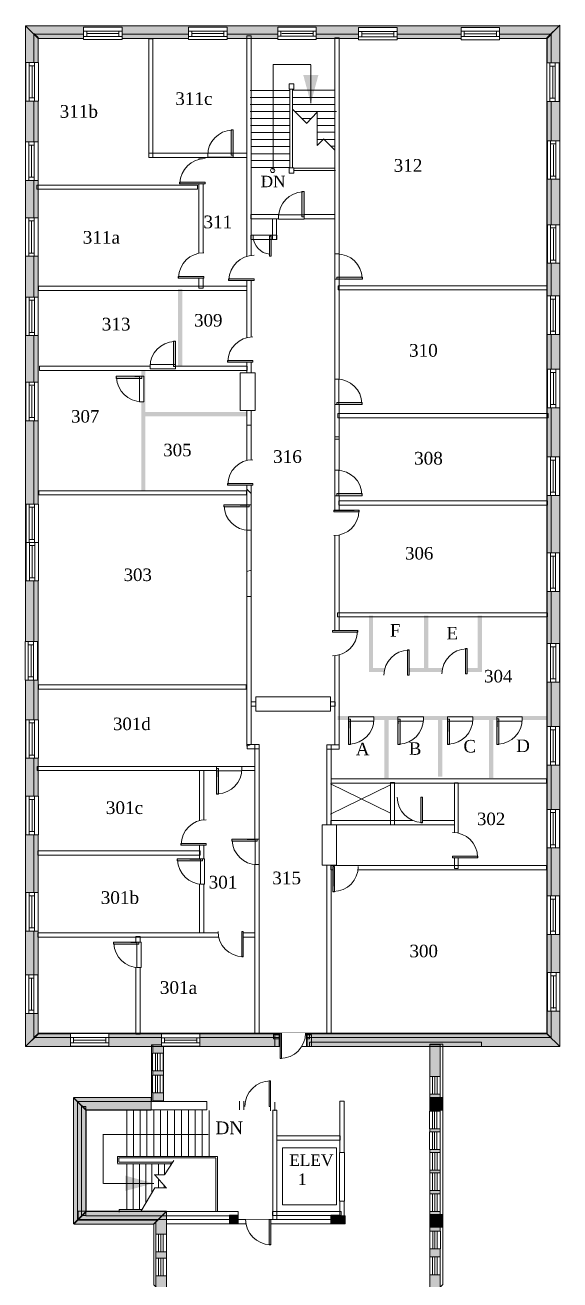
# Model space of a CAD drawing. Header units: inches. Extents: x -1965 to 2413, y -2287 to 2152.
# Drawn here: x 1340 to 2097, y 377 to 2152 of the extents above; entities that cross this region are included whole.
import ezdxf

# ---------------------------------------------------------------- set-up
doc = ezdxf.new("R2010")
doc.units = ezdxf.units.IN
doc.header["$LTSCALE"] = 96
doc.header["$MEASUREMENT"] = 0
doc.layers.add('None', color=7, linetype='Continuous', lineweight=5)
doc.styles.add('Times', font='Times')

# ---------------------------------------------------------------- blocks, each defined once
blk = doc.blocks.new('Symbol #19')
at = {"layer": 'None', "linetype": 'Continuous', "lineweight": 5}
blk.add_hatch(color=255, dxfattribs=at).paths.add_polyline_path([(-6, 6), (6, 6), (6, -6), (-6, -6)])
at = {"layer": 'None', "color": 7, "linetype": 'Continuous', "lineweight": 5}
blk.add_lwpolyline([(-6, 6), (6, 6), (6, -6), (-6, -6)], close=True, dxfattribs=at)
blk = doc.blocks.new("3' dr lh")
at = {"color": 7, "linetype": 'Continuous', "lineweight": 5}
blk.add_wipeout([(-18, 18.1), (-11, 17.4), (-4.2, 15.4), (2, 12.1), (7.5, 7.6), (11.9, 2.1), (15.3, -4.1), (17.3, -10.9), (18, -17.9), (-18, -17.9)], dxfattribs=at).dxf.layer = 'None'
at = {"layer": 'None', "linetype": 'Continuous', "lineweight": 5}
blk.add_hatch(color=255, dxfattribs=at).paths.add_polyline_path([(-18, -16.1), (18, -16.1), (18, -18.1), (-18, -18.1)])
at = {"layer": 'None', "color": 7, "linetype": 'Continuous', "lineweight": 5}
blk.add_lwpolyline([(-18, -16.1), (18, -16.1), (18, -18.1), (-18, -18.1)], close=True, dxfattribs=at)
blk.add_arc((-18, -17.9), 36, 0, 90, dxfattribs=at)
blk = doc.blocks.new("3' dr rh")
at = {"color": 7, "linetype": 'Continuous', "lineweight": 5}
blk.add_wipeout([(-17, 17.5), (-10.2, 16.7), (-3.6, 14.6), (2.4, 11.3), (7.7, 6.9), (12, 1.5), (15.2, -4.6), (17.2, -11.2), (17.9, -18), (-17.6, -18)], dxfattribs=at).dxf.layer = 'None'
at = {"layer": 'None', "linetype": 'Continuous', "lineweight": 5}
blk.add_hatch(color=255, dxfattribs=at).paths.add_polyline_path([(-17.9, 18), (-15.6, 18), (-15.6, -18), (-17.9, -18)])
at = {"layer": 'None', "color": 7, "linetype": 'Continuous', "lineweight": 5}
blk.add_lwpolyline([(-17.9, 18), (-15.6, 18), (-15.6, -18), (-17.9, -18)], close=True, dxfattribs=at)
blk.add_arc((-17.6, -18), 35.5, 0, 88.9999, dxfattribs=at)
blk = doc.blocks.new("1'6 Pier")
at = {"layer": 'None', "linetype": 'Continuous', "lineweight": 5}
blk.add_hatch(color=255, dxfattribs=at).paths.add_polyline_path([(-9, 9), (9, 9), (9, -9), (-9, -9)])
at = {"layer": 'None', "color": 7, "linetype": 'Continuous', "lineweight": 5}
blk.add_lwpolyline([(-9, 9), (9, 9), (9, -9), (-9, -9)], close=True, dxfattribs=at)
blk = doc.blocks.new("2'-1 wind")
at = {"color": 7, "linetype": 'Continuous', "lineweight": 5}
blk.add_wipeout([(7.5, 12.5), (7.5, -12.5), (-7.5, -12.5), (-7.5, 12.5)], dxfattribs=at).dxf.layer = 'None'
at = {"layer": 'None', "color": 7, "linetype": 'Continuous', "lineweight": 5}
blk.add_lwpolyline([(7.5, 12.5), (7.5, -12.5), (-7.5, -12.5), (-7.5, 12.5)], close=True, dxfattribs=at)
at = {"color": 7, "linetype": 'Continuous', "lineweight": 5}
blk.add_wipeout([(-3.5, 12.5), (3, 12.5), (3, -12.5), (-3.5, -12.5)], dxfattribs=at).dxf.layer = 'None'
at = {"layer": 'None', "color": 7, "linetype": 'Continuous', "lineweight": 5}
blk.add_line((-0.5, 12.5), (-0.5, -12.5), dxfattribs=at)
blk.add_lwpolyline([(-3.5, 12.5), (3, 12.5), (3, -12.5), (-3.5, -12.5)], close=True, dxfattribs=at)
blk = doc.blocks.new("3' drlh")
at = {"color": 7, "linetype": 'Continuous', "lineweight": 5}
blk.add_wipeout([(18, 16.5), (17.3, 9.7), (15.4, 3.2), (12.3, -2.8), (8, -8.2), (2.9, -12.6), (-3.1, -15.9), (-9.5, -18.1), (-16.3, -19), (-17.5, 16.5)], dxfattribs=at).dxf.layer = 'None'
at = {"layer": 'None', "color": 7, "linetype": 'Continuous', "lineweight": 5}
blk.add_arc((-17.5, 16.5), 35.5, 272.0001, 0, dxfattribs=at)
at = {"color": 7, "linetype": 'Continuous', "lineweight": 5}
blk.add_wipeout([(-18, 19.5), (18, 19.5), (18, 13.5), (-18, 13.5)], dxfattribs=at).dxf.layer = 'None'
at = {"layer": 'None', "linetype": 'Continuous', "lineweight": 5}
blk.add_hatch(color=255, dxfattribs=at).paths.add_polyline_path([(-18, 16.5), (-15, 16.5), (-15, -19.5), (-18, -19.5)])
at = {"layer": 'None', "color": 7, "linetype": 'Continuous', "lineweight": 5}
for points in [[(-18, 19.5), (18, 19.5), (18, 13.5), (-18, 13.5)], [(-18, 16.5), (-15, 16.5), (-15, -19.5), (-18, -19.5)]]:
    blk.add_lwpolyline(points, close=True, dxfattribs=at)
blk = doc.blocks.new("4'-6' window")
at = {"color": 7, "linetype": 'Continuous', "lineweight": 5}
blk.add_wipeout([(-27.25, 8.75), (27.25, 8.75), (27.25, -8.75), (-27.25, -8.75)], dxfattribs=at).dxf.layer = 'None'
at = {"layer": 'None', "color": 7, "linetype": 'Continuous', "lineweight": 5}
blk.add_lwpolyline([(-27.25, 8.75), (27.25, 8.75), (27.25, -8.75), (-27.25, -8.75)], close=True, dxfattribs=at)
at = {"color": 7, "linetype": 'Continuous', "lineweight": 5}
blk.add_wipeout([(-27.25, 3.25), (27.25, 3.25), (27.25, -4.25), (-27.25, -4.25)], dxfattribs=at).dxf.layer = 'None'
at = {"layer": 'None', "color": 7, "linetype": 'Continuous', "lineweight": 5}
blk.add_line((-21.75, -0.25), (23.25, -0.25), dxfattribs=at)
for points in [[(-27.25, 3.25), (27.25, 3.25), (27.25, -4.25), (-27.25, -4.25)], [(-27.25, 3.25), (-22.75, 3.25), (-22.75, -4.25), (-27.25, -4.25)], [(22.75, 3.25), (27.25, 3.25), (27.25, -4.25), (22.75, -4.25)]]:
    blk.add_lwpolyline(points, close=True, dxfattribs=at)
blk = doc.blocks.new('*U14')
at = {"layer": 'None', "linetype": 'Continuous', "lineweight": 211}
for points in [[(1358.6, 2132.8), (1358.6, 724.4), (1340.6, 706.6), (1340.6, 2150.5)], [(2077.7, 2132.6), (1358.7, 2132.6), (1340.8, 2150.6), (2095.6, 2150.6)], [(2096.6, 2151.6), (2096.6, 706.6), (2078.6, 724.4), (2078.6, 2133.9)], [(2096.4, 706.6), (1340.6, 706.6), (1358.6, 724.6), (2078.4, 724.6)]]:
    blk.add_hatch(color=255, dxfattribs=at).paths.add_polyline_path(points)
at = {"layer": 'None', "color": 7, "linetype": 'Continuous', "lineweight": 5}
for p, q in [((1690.8, 1946.5), (1690.8, 2096)), ((1690.8, 2096), (1744.3, 2096)), ((1744.3, 2095.5), (1744.3, 2041)), ((1778.2, 2059.4), (1718.2, 2059.4)), ((1714.5, 2049.3), (1658.5, 2049.3)), ((1718.8, 2049.4), (1778.6, 2049.4)), ((1714.3, 2029.4), (1658.3, 2029.4)), ((1714.4, 2039.4), (1658.4, 2039.4)), ((1714.8, 2035.5), (1714.8, 2023.5)), ((1714.8, 2026), (1714.8, 1949)), ((1718.4, 2039.1), (1778.3, 2039.1)), ((1718.5, 2032.7), (1738, 2012.7)), ((1721.8, 2029.3), (1780.7, 2029.3)), ((1738, 2012.6), (1753.3, 2028.5)), ((1753.3, 2028.7), (1753.3, 1981.1)), ((1714.3, 2019.5), (1658.3, 2019.5)), ((1714.8, 2009.5), (1658.8, 2009.5)), ((1718.3, 2022), (1718.3, 1949.5)), ((1744.6, 2019.5), (1731.3, 2019.5)), ((1753.4, 2019.5), (1778.5, 2019.5)), ((1753.4, 2009.5), (1778.1, 2009.5)), ((1714.8, 1999.5), (1659.8, 1999.5)), ((1714.8, 1990), (1659.8, 1990)), ((1753.3, 1981.1), (1762.3, 1990.1)), ((1753.3, 1990), (1778.2, 1990)), ((1753.5, 2000.1), (1778.2, 2000.1)), ((1762.3, 1990.6), (1777.6, 1975)), ((1714.8, 1980), (1659.3, 1980)), ((1772, 1980.5), (1778.8, 1980.5)), ((1714.8, 1969.5), (1659.3, 1969.5)), ((1714.8, 1960), (1659.8, 1960)), ((1771.9, 1078.4), (1855.9, 1037.4)), ((1855.9, 1076.4), (1771.9, 1035.4))]:
    blk.add_line(p, q, dxfattribs=at)
for points in [[(1358.6, 2132.8), (1358.6, 724.4), (1340.6, 706.6), (1340.6, 2150.5)], [(2077.7, 2132.6), (1358.7, 2132.6), (1340.8, 2150.6), (2095.6, 2150.6)], [(2096.6, 2151.6), (2096.6, 706.6), (2078.6, 724.4), (2078.6, 2133.9)], [(1352.6, 719.4), (1352.6, 2139.9), (1358.6, 2134), (1358.6, 725.3)], [(1352.6, 2138.6), (2084.6, 2138.6), (2078.6, 2132.6), (1358.6, 2132.6)], [(1520.9, 2132.4), (1520.9, 1964.4), (1514.9, 1964.4), (1514.9, 2132.4)], [(1778.3, 1566), (1778.3, 2133.4), (1784.3, 2133.4), (1784.3, 1566)], [(2084.4, 2139.6), (2084.4, 718.9), (2078.4, 724.8), (2078.4, 2133.7)], [(1515.3, 1970.4), (1653.9, 1970.4), (1653.9, 1964.4), (1515.3, 1964.4)], [(1585.9, 1779.4), (1585.9, 1962.4), (1591.9, 1962.4), (1591.9, 1779.4)], [(1778.1, 1877.5), (1659.2, 1877.5), (1659.2, 1883.5), (1778.1, 1883.5)], [(1653.9, 1776.4), (1358.9, 1776.4), (1358.9, 1782.4), (1653.9, 1782.4)], [(1660, 1585.5), (1660, 1343.5), (1654, 1343.5), (1654, 1585.5)], [(1784.3, 1569), (1784.3, 1133.4), (1778.3, 1133.4), (1778.3, 1569)], [(1654, 1131.6), (1654, 1378.5), (1660, 1380.8), (1660, 1133.9)], [(1781.9, 1320.4), (2078.9, 1320.4), (2078.9, 1314.4), (1781.9, 1314.4)], [(1778.6, 1188.4), (1659.7, 1188.4), (1659.7, 1194.4), (1778.6, 1194.4)], [(1671.1, 1127.9), (1654.4, 1127.9), (1654.4, 1133.9), (1671.1, 1133.9)], [(1665.3, 725.4), (1665.3, 1134), (1671.3, 1134), (1671.3, 725.4)], [(1766.9, 1133.5), (1784.3, 1133.5), (1784.3, 1127.5), (1766.9, 1127.5)], [(1766.9, 725.4), (1766.9, 1133.4), (1772.9, 1133.4), (1772.9, 725.4)], [(1664.9, 1097), (1357.3, 1097), (1357.3, 1103), (1664.9, 1103)], [(1592.9, 1097.4), (1592.9, 867.4), (1586.9, 867.4), (1586.9, 1097.4)], [(1772.9, 1085.4), (2077.9, 1085.4), (2077.9, 1079.4), (1772.9, 1079.4)], [(1856.9, 1020.4), (1856.9, 1080.4), (1862.9, 1080.4), (1862.9, 1020.4)], [(1952.9, 1079.9), (1952.9, 958.4), (1947.4, 958.4), (1947.4, 1079.9)], [(1947.4, 1020.4), (1772.4, 1020.4), (1772.4, 1026.4), (1947.4, 1026.4)], [(1587.9, 977.4), (1357.9, 977.4), (1357.9, 983.4), (1587.9, 983.4)], [(1772.7, 962.6), (2077.7, 962.6), (2077.7, 956.6), (1772.7, 956.6)], [(1496.9, 724.4), (1496.9, 862.4), (1502.9, 862.4), (1502.9, 724.4)], [(2096.4, 706.6), (1340.6, 706.6), (1358.6, 724.6), (2078.4, 724.6)], [(2083.9, 719.4), (1353.1, 719.4), (1359.1, 725.4), (2077.9, 725.4)], [(1691.3, 723.8), (1742.3, 723.8), (1742.3, 717.8), (1691.3, 717.8)], [(1693.6, 706.6), (1693.6, 723.1), (1699.6, 723.1), (1699.6, 706.6)], [(1745.1, 723.1), (1745.1, 706.6), (1739.1, 706.6), (1739.1, 723.1)], [(1742.3, 712.8), (1985.8, 712.8), (1985.8, 706.8), (1742.3, 706.8)]]:
    blk.add_lwpolyline(points, close=True, dxfattribs=at)
at = {"layer": 'None', "color": 7, "linetype": 'Continuous', "lineweight": 5, "flags": 128}
blk.add_lwpolyline([(1687.3, 1946, -0.414214), (1690.3, 1949, -0.414214), (1693.3, 1946, -0.414214), (1690.3, 1943, -0.414214), (1687.3, 1946, -0.414214)], format="xyb", close=True, dxfattribs=at)
at = {"layer": 'None', "color": 7, "lineweight": 5}
blk.add_solid([(1744.3, 2041), (1733.6, 2081), (1755, 2081)], dxfattribs=at)
at = {"layer": 'None', "color": 7, "linetype": 'Continuous', "lineweight": 5}
for points in [[(1562.4, 1778.4), (1562.4, 1668.4), (1556.4, 1778.4), (1556.4, 1668.4)], [(1510.4, 1662.4), (1510.4, 1492.4), (1504.4, 1662.4), (1504.4, 1492.4)], [(1654.4, 1598.4), (1510.4, 1598.4), (1654.4, 1604.4), (1510.4, 1604.4)], [(1832.4, 1316.4), (1832.4, 1240.4), (1826.4, 1316.4), (1826.4, 1240.4)], [(1904.4, 1242.4), (1904.4, 1316.4), (1910.4, 1242.4), (1910.4, 1316.4)], [(1980.4, 1236.4), (1980.4, 1316.4), (1986.4, 1236.4), (1986.4, 1316.4)], [(1826.4, 1242.4), (1980.4, 1242.4), (1826.4, 1236.4), (1980.4, 1236.4)], [(1782.4, 1174.4), (2078.4, 1174.4), (1782.4, 1168.4), (2078.4, 1168.4)], [(1854.4, 1170.4), (1854.4, 1086.4), (1848.4, 1170.4), (1848.4, 1086.4)], [(1930.4, 1168.4), (1930.4, 1088.4), (1924.4, 1168.4), (1924.4, 1088.4)], [(2002.4, 1170.4), (2002.4, 1086.4), (1996.4, 1170.4), (1996.4, 1086.4)]]:
    blk.add_solid(points, dxfattribs=at)
at = {"layer": 'None', "color": 7, "attachment_point": 1, "style": 'Times'}
for s, insert, char_height in [('311c', (1552.5, 2056.6), 17.96), ('311b', (1388.9, 2038.5), 17.96), ('312', (1861.4, 1962.1), 17.96), ('311', (1592.4, 1882.2), 17.96), ('311a', (1421.6, 1860.4), 17.96), ('309', (1579.2, 1742.9), 17.68), ('313', (1448.5, 1737.6), 17.96), ('310', (1883.2, 1700.5), 17.96), ('307', (1405.1, 1607), 17.68), ('316', (1690.9, 1550.3), 17.96), ('308', (1890.4, 1547.9), 17.96), ('303', (1479.4, 1382.9), 17.68), ('F', (1856.3, 1304.2), 17.7), ('E', (1936.3, 1300.3), 17.7), ('304', (1989.4, 1239.5), 17.68), ('301d', (1464.4, 1172), 17.68), ('301c', (1454.3, 1053.6), 17.96), ('302', (1979.3, 1037.6), 17.68), ('315', (1689.7, 954.2), 17.96), ('301b', (1447.1, 926.4), 17.96), ('300', (1883.9, 850.7), 17.75), ('301a', (1530.7, 799.2), 17.96)]:
    blk.add_mtext(s, dxfattribs=dict(at, insert=insert, char_height=char_height))
at = {"layer": 'None', "color": 7, "insert": (1678.2, 1929.2), "char_height": 1.8, "attachment_point": 1, "rotation": 90, "style": 'Times'}
blk.add_mtext('DN', dxfattribs=at)
at = {"layer": 'None', "color": 7, "char_height": 17.68, "width": 59.107, "attachment_point": 1, "style": 'Times'}
for s, insert in [('305', (1535.5, 1559.4)), ('306', (1877.6, 1413.3))]:
    blk.add_mtext(s, dxfattribs=dict(at, insert=insert))
at = {"color": 7, "linetype": 'Continuous', "lineweight": 5}
blk.add_wipeout([(1686.2, 1827.5), (1681.5, 1828.3), (1677.1, 1830), (1673.1, 1832.5), (1669.6, 1835.7), (1666.7, 1839.4), (1664.6, 1843.6), (1663.3, 1848.2), (1662.9, 1852.9), (1688.4, 1852.9)], dxfattribs=at).dxf.layer = 'None'
at = {"layer": 'None', "color": 7, "linetype": 'Continuous', "lineweight": 5}
for points in [[(1659.7, 2136.3), (1659.7, 1489.1), (1653.8, 1495.1), (1653.8, 2136.3)], [(1696.4, 1848.4), (1659.4, 1848.4), (1659.4, 1854.4), (1696.4, 1854.4)]]:
    blk.add_lwpolyline(points, close=True, dxfattribs=at)
blk.add_arc((1688.4, 1852.9), 25.5, 180, 265.0002, dxfattribs=at)
at = {"layer": 'None', "color": 7}
for name, p in [("4'-6' window", (1450, 2139.8)), ("4'-6' window", (1598.6, 2139.8)), ("4'-6' window", (1724.8, 2140)), ("4'-6' window", (1839, 2139.3)), ("4'-6' window", (1984.1, 2139.6)), ("3' drlh", (1815.6, 1153.4)), ("3' drlh", (1885.6, 1153.4)), ("3' drlh", (1955.5, 1153.5)), ("3' drlh", (2025.5, 1153.6)), ("3' drlh", (1628.9, 1083.4)), ("4'-6' window", (1431.4, 716.2)), ("4'-6' window", (1560.2, 716))]:
    blk.add_blockref(name, p, dxfattribs=at)
for name, p, rotation in [("4'-6' window", (1350.1, 2071.4), -90), ("4'-6' window", (2086.7, 2071), -90), ("4'-6' window", (1349.6, 1959.1), -90), ("4'-6' window", (2087.7, 1960.7), -90), ("3' drlh", (1716.8, 1896.7), 180), ("4'-6' window", (1349.6, 1851.9), -90), ("4'-6' window", (2087.7, 1841.9), -90), ("3' dr rh", (1574.8, 1811.7), 90), ("3' drlh", (1797.8, 1810), 90), ("4'-6' window", (1349.9, 1739.6), -90), ("4'-6' window", (2087.4, 1741.2), -90), ("4'-6' window", (2087.7, 1637.6), -90), ("4'-6' window", (1349.9, 1619.3), -90), ("3' drlh", (1797.6, 1632.8), 90), ("4'-6' window", (2087.4, 1513.6), -90), ("3' drlh", (1640.5, 1455), -90), ("3' dr rh", (1794.9, 1447.4), -90), ("4'-6' window", (1350.5, 1392.6), -90), ("4'-6' window", (2087.4, 1377.8), -90), ("4'-6' window", (1348.8, 1252.3), -90), ("3' dr rh", (1792.9, 1277.4), -90), ("4'-6' window", (2087.5, 1249.5), -90), ("4'-6' window", (1350.1, 1141.8), -90), ("4'-6' window", (2087.4, 1132.2), -90), ("4'-6' window", (1350.1, 1033.5), -90), ("3' dr rh", (1884.5, 1041.3), 180), ("4'-6' window", (2087.4, 1015), -90), ("3' dr rh", (1578.4, 1009.7), 90), ("3' drlh", (1651.9, 982.1), -90), ("3' drlh", (1574.6, 954.4), -90), ("4'-6' window", (1349.9, 897.2), -90), ("4'-6' window", (2087.4, 892.5), -90), ("4'-6' window", (1349.4, 780.9), -90), ("4'-6' window", (2087.9, 784), -90)]:
    blk.add_blockref(name, p, dxfattribs=dict(at, rotation=rotation))
at = {"layer": 'None', "color": 7, "xscale": -1}
for p in [(1865.6, 1249.9), (1947.6, 1251.8)]:
    blk.add_blockref("3' dr rh", p, dxfattribs=at)
for p, rotation in [((1962.8, 991.7), -90), ((1793.5, 943.5), 180)]:
    blk.add_blockref("3' dr rh", p, dxfattribs=dict(at, rotation=rotation))
at = {"color": 7, "linetype": 'Continuous', "lineweight": 5}
for points in [[(1713.7, 2068.4), (1720.2, 2068.4), (1720.2, 2060.9), (1713.7, 2060.9)], [(1713.8, 1949.8), (1720.2, 1949.8), (1720.2, 1942.3), (1713.8, 1942.3)], [(1701.1, 724.8), (1738.1, 724.8), (1738.1, 706.6), (1701.1, 706.6)]]:
    blk.add_wipeout(points, dxfattribs=at).dxf.layer = 'None'
at = {"color": 255, "linetype": 'Continuous', "lineweight": 5}
blk.add_wipeout([(1666.4, 1201.4), (1771.9, 1201.4), (1771.9, 1180.9), (1666.4, 1180.9)], dxfattribs=at).dxf.layer = 'None'
at = {"layer": 'None', "color": 7, "linetype": 'Continuous', "lineweight": 5}
for p, q in [((1714.5, 2059.3), (1658.5, 2059.3)), ((1714.8, 2060), (1714.8, 2035)), ((1718.3, 2060.5), (1718.3, 2032)), ((1714.8, 1950), (1714.8, 2025.5)), ((1718.3, 1950), (1718.3, 2031.9)), ((1713.8, 1950), (1660.3, 1950)), ((1720.4, 1949.4), (1778.9, 1949.4)), ((1720.9, 1945.9), (1779.4, 1945.9))]:
    blk.add_line(p, q, dxfattribs=at)
for points in [[(1713.7, 2068.4), (1720.2, 2068.4), (1720.2, 2060.9), (1713.7, 2060.9)], [(1713.8, 1949.8), (1720.2, 1949.8), (1720.2, 1942.3), (1713.8, 1942.3)], [(1583.9, 1919.4), (1356.9, 1919.4), (1356.9, 1925.4), (1583.9, 1925.4)], [(1695.9, 1877.4), (1695.9, 1848.4), (1689.9, 1848.4), (1689.9, 1877.4)], [(2078.3, 1777), (1782.9, 1777), (1782.9, 1783), (2078.3, 1783)], [(2080.3, 1596), (1782.3, 1596), (1782.3, 1602), (2080.3, 1602)], [(1784.1, 1478.6), (2078.9, 1478.6), (2078.9, 1472.4), (1784.1, 1472.4)], [(1652.9, 1212.4), (1358.9, 1212.4), (1358.9, 1218.4), (1652.9, 1218.4)], [(1664.9, 861.4), (1357.9, 861.4), (1357.9, 867.4), (1664.9, 867.4)], [(1701.1, 724.8), (1738.1, 724.8), (1738.1, 706.6), (1701.1, 706.6)]]:
    blk.add_lwpolyline(points, close=True, dxfattribs=at)
at = {"layer": 'None', "color": 255, "linetype": 'Continuous', "lineweight": 5}
blk.add_lwpolyline([(1666.4, 1201.4), (1771.9, 1201.4), (1771.9, 1180.9), (1666.4, 1180.9)], close=True, dxfattribs=at)
at = {"layer": 'None', "color": 7}
for name, p, rotation in [("3' dr rh", (1646, 1808.1), 90), ("3' dr rh", (1644.4, 1692.6), 90), ("3' dr rh", (1644.4, 1518.9), 90), ("4'-6' window", (1350.2, 1446.9), -90)]:
    blk.add_blockref(name, p, dxfattribs=dict(at, rotation=rotation))
at = {"layer": 'None', "color": 7, "attachment_point": 1, "style": 'Times'}
for s, insert, char_height in [('DN', (1673.3, 1938.5), 16.16), ('A', (1808, 1136.5), 17.7), ('B', (1882.8, 1137.1), 17.7), ('C', (1960.2, 1140.4), 17.7), ('D', (2034.9, 1141), 17.7), ('301', (1599.7, 948.2), 17.96)]:
    blk.add_mtext(s, dxfattribs=dict(at, insert=insert, char_height=char_height))
at = {"color": 255, "linetype": 'Continuous', "lineweight": 5}
blk.add_wipeout([(1760.4, 1020.4), (1780.4, 1020.4), (1780.4, 963.4), (1760.4, 963.4)], dxfattribs=at).dxf.layer = 'None'
at = {"layer": 'None', "color": 7, "linetype": 'Continuous', "lineweight": 5}
for points in [[(1654.3, 1663), (1360.3, 1663), (1360.3, 1669), (1654.3, 1669)], [(1653.3, 1487), (1359.3, 1487), (1359.3, 1493), (1653.3, 1493)]]:
    blk.add_lwpolyline(points, close=True, dxfattribs=at)
at = {"layer": 'None', "color": 255, "linetype": 'Continuous', "lineweight": 5}
blk.add_lwpolyline([(1760.4, 1020.4), (1780.4, 1020.4), (1780.4, 963.4), (1760.4, 963.4)], close=True, dxfattribs=at)
at = {"layer": 'None', "color": 7}
for name, p, rotation in [("3' dr rh", (1576.6, 1944.9), 90), ("3' drlh", (1797.6, 1503.9), 90), ("3' drlh", (1484.7, 836.3), -90), ("3' dr rh", (1630.9, 851.4), 180), ("3' dr lh", (1718.8, 707.8), -90)]:
    blk.add_blockref(name, p, dxfattribs=dict(at, rotation=rotation))
at = {"color": 7, "linetype": 'Continuous', "lineweight": 5}
blk.add_wipeout([(1662.9, 1854.4), (1688.4, 1854.4), (1688.4, 1848.4), (1662.9, 1848.4)], dxfattribs=at).dxf.layer = 'None'
at = {"layer": 'None', "linetype": 'Continuous', "lineweight": 5}
blk.add_hatch(color=255, dxfattribs=at).paths.add_polyline_path([(1685.9, 1852.9), (1688.4, 1852.9), (1688.4, 1824.9), (1685.9, 1824.9)])
at = {"layer": 'None', "color": 7, "linetype": 'Continuous', "lineweight": 5}
for points in [[(1662.9, 1854.4), (1688.4, 1854.4), (1688.4, 1848.4), (1662.9, 1848.4)], [(1685.9, 1852.9), (1688.4, 1852.9), (1688.4, 1824.9), (1685.9, 1824.9)]]:
    blk.add_lwpolyline(points, close=True, dxfattribs=at)
at = {"layer": 'None', "color": 7}
for p, rotation in [((1616.5, 1984.1), 180), ((1534.9, 1685.1), 180), ((1488.6, 1636.9), -90)]:
    blk.add_blockref("3' drlh", p, dxfattribs=dict(at, rotation=rotation))
at = {"color": 255, "linetype": 'Continuous', "lineweight": 5}
blk.add_wipeout([(1644.4, 1659.8), (1665.5, 1659.8), (1665.5, 1606.4), (1644.4, 1606.4)], dxfattribs=at).dxf.layer = 'None'
at = {"layer": 'None', "color": 255, "linetype": 'Continuous', "lineweight": 5}
blk.add_lwpolyline([(1644.4, 1659.8), (1665.5, 1659.8), (1665.5, 1606.4), (1644.4, 1606.4)], close=True, dxfattribs=at)

msp = doc.modelspace()

# ---------------------------------------------------------------- hatches: boundary and pattern name
at = {"layer": 'None', "linetype": 'Continuous', "lineweight": 5}
for points in [[(1408.5, 634.5), (1518.5, 634.5), (1518.5, 616.5), (1426.5, 616.5)], [(1408.5, 456), (1408.5, 634), (1426.5, 616), (1426.5, 474)], [(1772.6, 467.4), (1793.1, 467.4), (1793.1, 455.9), (1772.6, 455.9)]]:
    msp.add_hatch(color=255, dxfattribs=at).paths.add_polyline_path(points)

# ---------------------------------------------------------------- linework, layer by layer
at = {"layer": 'None', "color": 7, "linetype": 'Continuous', "lineweight": 5}
for p, q in [((1483.9, 551.7), (1483.9, 616)), ((1493.3, 551.8), (1493.3, 616)), ((1502.8, 551), (1502.8, 616.5)), ((1512.2, 551.8), (1512.2, 616.5)), ((1522, 551.1), (1522, 616.5)), ((1531.8, 551.9), (1531.8, 616.6)), ((1541.6, 551.2), (1541.6, 615.9)), ((1551.4, 551), (1551.4, 616.8)), ((1561.2, 551.8), (1561.2, 616.6)), ((1571.1, 551.6), (1571.1, 616.4)), ((1580.9, 550.9), (1580.9, 616.5)), ((1590.7, 551.2), (1590.7, 616)), ((1600.5, 551.6), (1600.5, 616.3)), ((1450.2, 582.5), (1599, 582.5)), ((1450.4, 513), (1450.4, 582.5)), ((1470.9, 541.8), (1470.9, 551.3)), ((1470.9, 551.3), (1612.2, 551.3)), ((1612.5, 551), (1612.5, 472.9)), ((1546, 541), (1471, 541)), ((1548, 543.3), (1472.7, 543.3)), ((1472.9, 543.8), (1472.9, 549.3)), ((1472.9, 549.3), (1610, 549.3)), ((1483.9, 476.5), (1483.9, 540.5)), ((1492.8, 476.5), (1492.8, 540.5)), ((1501.8, 476.5), (1501.8, 541)), ((1510.7, 485), (1510.7, 540.5)), ((1519.6, 500), (1519.6, 541)), ((1528.6, 525.4), (1528.6, 541)), ((1537.4, 525.3), (1550.4, 545.3)), ((1537.5, 525.6), (1537.5, 541)), ((1546.4, 539), (1546.4, 541.9)), ((1610, 549), (1610, 472.9)), ((1522.9, 525.3), (1536.9, 525.3)), ((1540.2, 506.5), (1523.4, 525.3)), ((1528.6, 519.8), (1528.6, 507)), ((1451, 513.2), (1522, 513.2)), ((1523.4, 507), (1539.9, 507)), ((1536.9, 510.9), (1536.9, 507)), ((1505, 476), (1473, 476)), ((1473, 476), (1473, 472.5))]:
    msp.add_line(p, q, dxfattribs=at)
for points in [[(1408.5, 634.5), (1518.5, 634.5), (1518.5, 616.5), (1426.5, 616.5)], [(1408.5, 456), (1408.5, 634), (1426.5, 616), (1426.5, 474)], [(1426.4, 616.8), (1426.4, 473.3), (1414.4, 461.3), (1414.4, 628.8)], [(1426, 622), (1426, 467.5), (1420, 467.5), (1420, 622)], [(1690.4, 462), (1690.4, 616.8), (1696.4, 616.8), (1696.4, 462)], [(1785.9, 574.3), (1696.4, 574.3), (1696.4, 580.3), (1785.9, 580.3)], [(1772.6, 467.4), (1793.1, 467.4), (1793.1, 455.9), (1772.6, 455.9)]]:
    msp.add_lwpolyline(points, close=True, dxfattribs=at)
at = {"layer": 'None', "color": 7, "lineweight": 5}
msp.add_solid([(1522, 513.2), (1482, 502.5), (1482, 524)], dxfattribs=at)

# ---------------------------------------------------------------- block references
at = {"layer": 'None', "color": 7, "rotation": 180}
for p in [(1635.4, 462.3), (1778.4, 462.3)]:
    msp.add_blockref('Symbol #19', p, dxfattribs=at)

# ---------------------------------------------------------------- texts
at = {"layer": 'None', "color": 7, "insert": (1609.4, 600.7), "char_height": 17.96, "attachment_point": 1, "style": 'Times'}
msp.add_mtext('DN', dxfattribs=at)

# ---------------------------------------------------------------- wipeouts: each hides what was drawn before it
at = {"color": 7, "linetype": 'Continuous', "lineweight": 5}
for points in [[(1912.5, 352), (1912.5, 710), (1931.2, 710), (1931, 370)], [(1540, 473.5), (1540, 352), (1522, 369.8), (1522, 455.7)]]:
    msp.add_wipeout(points, dxfattribs=at).dxf.layer = 'None'

# ---------------------------------------------------------------- next in the draw order: hatches: boundary and pattern name
at = {"layer": 'None', "linetype": 'Continuous', "lineweight": 211}
msp.add_hatch(color=255, dxfattribs=at).paths.add_polyline_path([(1927.5, 709), (1927.5, 353), (1912.5, 353), (1912.5, 709)])
at = {"layer": 'None', "linetype": 'Continuous', "lineweight": 5}
for points in [[(1521.5, 455.5), (1409, 455.5), (1427, 473.5), (1539.5, 473.5)], [(1525, 365.9), (1525, 458.6), (1540, 473.5), (1540, 351)]]:
    msp.add_hatch(color=255, dxfattribs=at).paths.add_polyline_path(points)

# ---------------------------------------------------------------- next in the draw order: linework, layer by layer
at = {"layer": 'None', "color": 7, "linetype": 'Continuous', "lineweight": 5}
msp.add_line((1523.5, 507), (1504, 473.5), dxfattribs=at)
for points in [[(1912.5, 352), (1912.5, 710), (1931.2, 710), (1931, 370)], [(1927.5, 709), (1927.5, 353), (1912.5, 353), (1912.5, 709)], [(1521.5, 455.5), (1409, 455.5), (1427, 473.5), (1539.5, 473.5)], [(1426.2, 473.3), (1540, 473.2), (1528, 461.2), (1414.2, 461.3)], [(1415, 474), (1540, 474), (1540, 462), (1415, 462)], [(1426, 473.3), (1641.5, 473.3), (1641.5, 467.3), (1426, 467.3)], [(1540, 473.5), (1540, 352), (1522, 369.8), (1522, 455.7)], [(1525, 365.9), (1525, 458.6), (1540, 473.5), (1540, 351)], [(1540.2, 462), (1793, 462), (1793, 456), (1540.2, 456)]]:
    msp.add_lwpolyline(points, close=True, dxfattribs=at)

# ---------------------------------------------------------------- next in the draw order: block references
at = {"layer": 'None', "color": 7, "rotation": 90}
msp.add_blockref("3' dr lh", (1669.2, 640), dxfattribs=at)
at = {"layer": 'None', "color": 7}
for p in [(1922, 625.5), (1921.5, 460)]:
    msp.add_blockref("1'6 Pier", p, dxfattribs=at)

# ---------------------------------------------------------------- next in the draw order: wipeouts: each hides what was drawn before it
at = {"color": 7, "linetype": 'Continuous', "lineweight": 5}
for points in [[(1536, 709.3), (1536, 629), (1518.7, 629), (1518.7, 709.3)], [(1704.4, 563.3), (1780.4, 563.3), (1780.4, 482.8), (1704.4, 482.8)]]:
    msp.add_wipeout(points, dxfattribs=at).dxf.layer = 'None'

# ---------------------------------------------------------------- next in the draw order: hatches: boundary and pattern name
at = {"layer": 'None', "linetype": 'Continuous', "lineweight": 5}
msp.add_hatch(color=255, dxfattribs=at).paths.add_polyline_path([(1521, 630), (1521, 709), (1536, 709), (1536, 630)])

# ---------------------------------------------------------------- next in the draw order: linework, layer by layer
at = {"layer": 'None', "color": 7, "linetype": 'Continuous', "lineweight": 5}
for p, q in [((1643.5, 629.5), (1643.5, 617)), ((1649.5, 629.5), (1649.5, 617)), ((1687.2, 628.2), (1687.2, 615.8)), ((1693.2, 628.2), (1693.2, 615.8))]:
    msp.add_line(p, q, dxfattribs=at)
for points in [[(1536, 709.3), (1536, 629), (1518.7, 629), (1518.7, 709.3)], [(1521, 630), (1521, 709), (1536, 709), (1536, 630)], [(1597, 617.1), (1426.4, 617.1), (1414.4, 629.1), (1597, 629.1)], [(1704.4, 563.3), (1780.4, 563.3), (1780.4, 482.8), (1704.4, 482.8)]]:
    msp.add_lwpolyline(points, close=True, dxfattribs=at)

# ---------------------------------------------------------------- next in the draw order: block references
at = {"layer": 'None', "color": 7}
for p in [(1920, 652), (1919.7, 603), (1920.2, 433), (1532.5, 429), (1920, 396.5), (1532.5, 395)]:
    msp.add_blockref("2'-1 wind", p, dxfattribs=at)
at = {"layer": 'None', "color": 7, "rotation": 180}
msp.add_blockref("3' dr rh", (1670, 444), dxfattribs=at)

# ---------------------------------------------------------------- next in the draw order: texts
at = {"layer": 'None', "color": 7, "insert": (1713.9, 554), "char_height": 16.16, "attachment_point": 1, "style": 'Times'}
msp.add_mtext('ELEV\\P  1', dxfattribs=at)

# ---------------------------------------------------------------- next in the draw order: linework, layer by layer
at = {"layer": 'None', "color": 7, "linetype": 'Continuous', "lineweight": 5}
msp.add_lwpolyline([(1690, 473.5), (1787, 473.5), (1787, 467.5), (1690, 467.5)], close=True, dxfattribs=at)

# ---------------------------------------------------------------- next in the draw order: block references
at = {"layer": 'None', "color": 7}
for p in [(1528, 653.5), (1919.7, 573.5)]:
    msp.add_blockref("2'-1 wind", p, dxfattribs=at)

# ---------------------------------------------------------------- next in the draw order: wipeouts: each hides what was drawn before it
at = {"color": 7, "linetype": 'Continuous', "lineweight": 5}
msp.add_wipeout([(1785.4, 556.8), (1790.9, 556.8), (1790.9, 491.3), (1785.4, 491.3)], dxfattribs=at).dxf.layer = 'None'

# ---------------------------------------------------------------- next in the draw order: linework, layer by layer
at = {"layer": 'None', "color": 7, "linetype": 'Continuous', "lineweight": 5}
for points in [[(1785.4, 456), (1785.4, 629.5), (1791.4, 629.5), (1791.4, 456)], [(1785.4, 556.8), (1790.9, 556.8), (1790.9, 491.3), (1785.4, 491.3)]]:
    msp.add_lwpolyline(points, close=True, dxfattribs=at)

# ---------------------------------------------------------------- next in the draw order: block references
at = {"layer": 'None', "color": 7}
for p in [(1528, 685), (1920, 544.5)]:
    msp.add_blockref("2'-1 wind", p, dxfattribs=at)

# ---------------------------------------------------------------- next in the draw order: block references
for name, p in [('*U14', (0, 0)), ("2'-1 wind", (1920, 515.5))]:
    msp.add_blockref(name, p, dxfattribs=at)

# ---------------------------------------------------------------- next in the draw order: wipeouts: each hides what was drawn before it
at = {"color": 7, "linetype": 'Continuous', "lineweight": 5}
msp.add_wipeout([(1785, 557), (1792, 557), (1792, 488), (1785, 488)], dxfattribs=at).dxf.layer = 'None'

# ---------------------------------------------------------------- next in the draw order: linework, layer by layer
at = {"layer": 'None', "color": 7, "linetype": 'Continuous', "lineweight": 5}
msp.add_lwpolyline([(1785, 557), (1792, 557), (1792, 488), (1785, 488)], close=True, dxfattribs=at)

# ---------------------------------------------------------------- next in the draw order: block references
at = {"layer": 'None', "color": 7}
msp.add_blockref("2'-1 wind", (1920, 486), dxfattribs=at)

doc.saveas('drawing.dxf')
